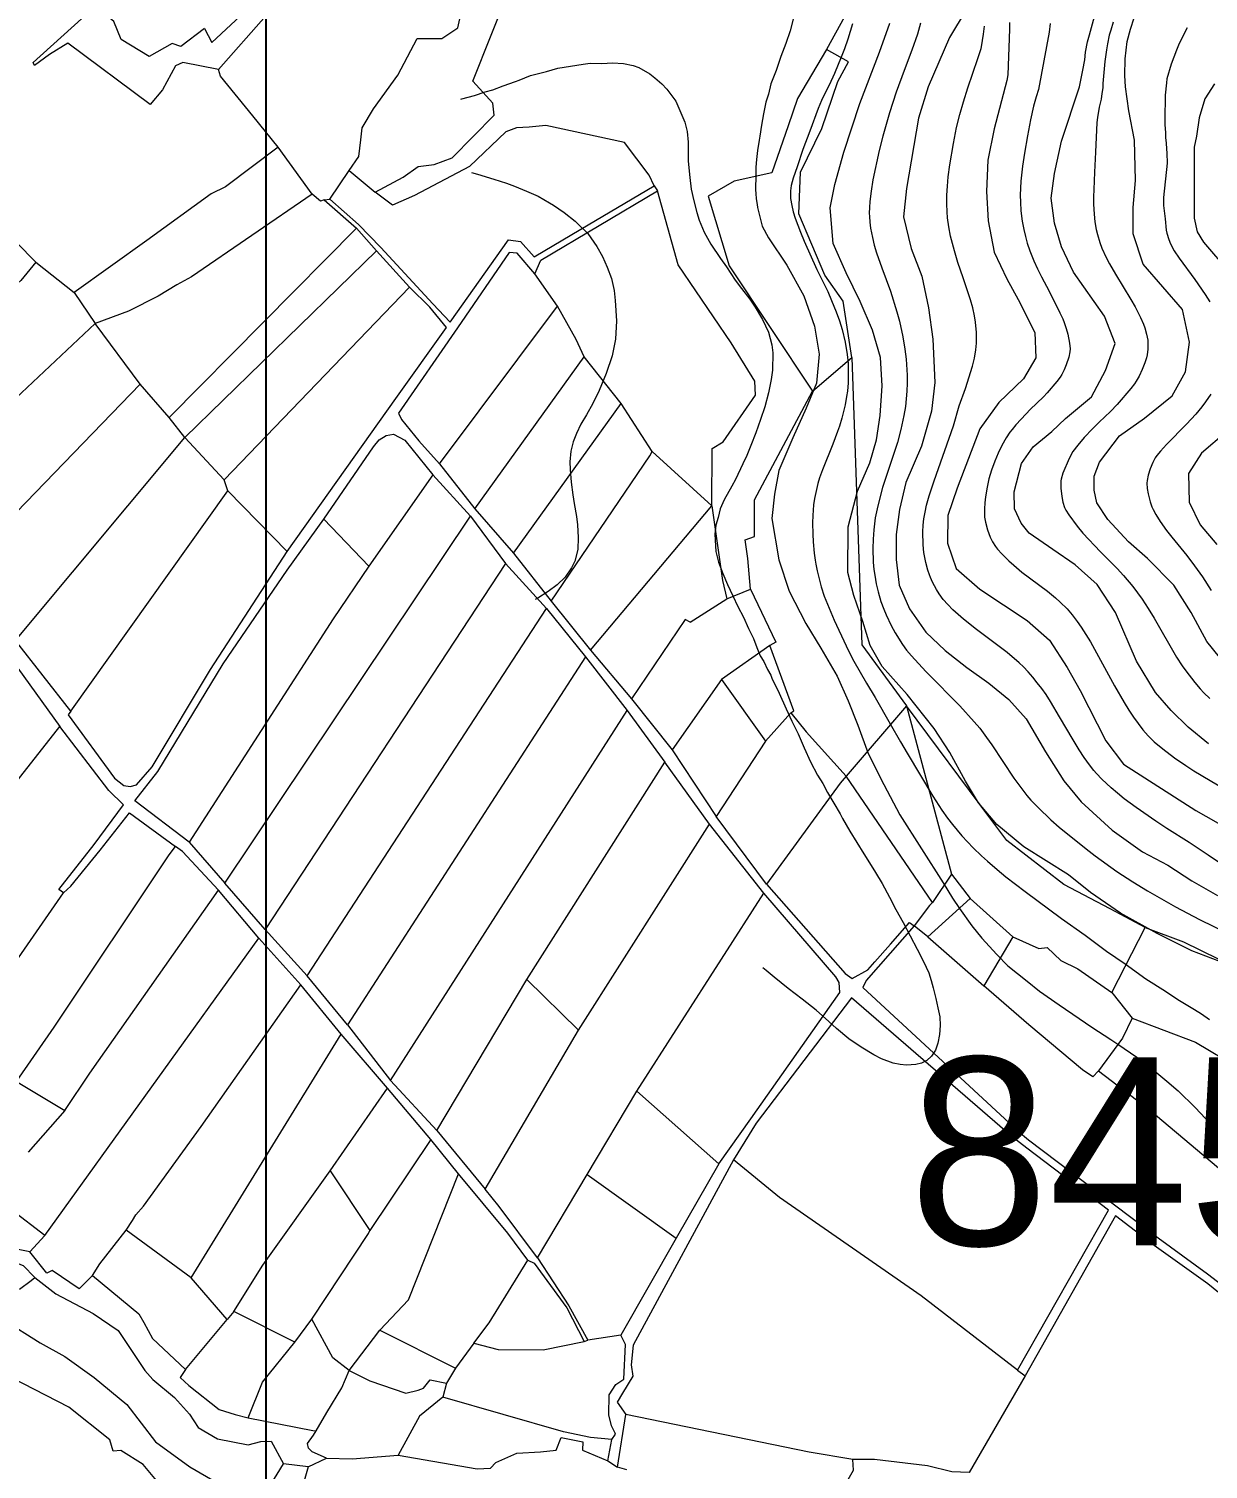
# Model space of a CAD drawing. Header units: metres. Extents: x 548946 to 557077, y 1838800 to 1845419.
# Drawn here: x 550899 to 551401, y 1842365 to 1842978 of the extents above; entities that cross this region are included whole.
import ezdxf
from ezdxf.enums import TextEntityAlignment as Align

# ---------------------------------------------------------------- set-up
doc = ezdxf.new("R2010")
doc.units = ezdxf.units.M
doc.header["$LTSCALE"] = 28
for name, color, linetype, lineweight in [('1', 7, 'Continuous', 13), ('10', 7, 'Continuous', 13), ('2', 7, 'Continuous', 13), ('55', 7, 'Continuous', 35), ('60', 7, 'Continuous', 25)]:
    doc.layers.add(name, color=color, linetype=linetype, lineweight=lineweight)

msp = doc.modelspace()

# ---------------------------------------------------------------- linework, layer by layer
at = {"layer": '1'}
for points in [[(551298.32, 1842986.31), (551291.15, 1842974.49), (551282.12, 1842953.39), (551277.95, 1842940.03), (551272.87, 1842910.09), (551271.64, 1842898.13), (551274.9, 1842884.53), (551279.35, 1842872.77), (551282.2, 1842859.25), (551284.12, 1842846), (551285, 1842827.56), (551283.54, 1842815.32), (551279.31, 1842800.4), (551272.56, 1842784.9), (551269.84, 1842773.41), (551268.45, 1842762.73), (551268.48, 1842752.1), (551269.71, 1842741.23), (551274.09, 1842731.14), (551281.04, 1842721.11), (551289.28, 1842713.32), (551298.62, 1842706.06), (551308, 1842699.45), (551316.4, 1842692.46), (551323.79, 1842684.17), (551332.02, 1842670.16), (551339.92, 1842657.79), (551347.26, 1842648.85), (551360.45, 1842636.75), (551373.39, 1842627.6), (551384.21, 1842621.95), (551394.4, 1842615.18), (551405.43, 1842608.91)], [(551224.53, 1842982.32), (551223.27, 1842977.25), (551221.41, 1842971.97), (551219.33, 1842966.41), (551217.31, 1842960.35), (551215.12, 1842954.66), (551214.02, 1842950.36), (551212.93, 1842946.94), (551211.92, 1842941.89), (551211.13, 1842937.13), (551210.33, 1842932.36), (551210.16, 1842930.7), (551209.45, 1842926.32), (551208.92, 1842922.47), (551208.68, 1842919.29), (551208.64, 1842916.63), (551208.65, 1842913.48), (551208.59, 1842911.96), (551208.51, 1842909.55), (551208.7, 1842908.06), (551208.87, 1842905.69), (551209.29, 1842903.34), (551209.44, 1842902.1), (551211.38, 1842894.09), (551214.13, 1842889.05), (551221.93, 1842877.45), (551229.13, 1842864.47), (551233.74, 1842851.43), (551235.61, 1842839.6), (551234.56, 1842827.28), (551230.18, 1842816.62), (551224.5, 1842803.98), (551218.49, 1842790.04), (551216.59, 1842779.87), (551215.44, 1842769.52), (551218.41, 1842751.99), (551222.94, 1842738.55), (551229.98, 1842724.77), (551236.35, 1842714.29), (551243.28, 1842702.44), (551247.97, 1842691.87), (551252.12, 1842681.5), (551256.6, 1842669.48), (551263.18, 1842656.29)], [(551298.04, 1842657.72), (551291.34, 1842669.85), (551284.6, 1842680.16), (551273.21, 1842694.56), (551262.5, 1842706.58), (551257.38, 1842715.41), (551254.28, 1842725.66), (551250.43, 1842736.72), (551247.91, 1842746.52), (551248.07, 1842765.99), (551252.02, 1842781.14), (551257.25, 1842793.21), (551260.05, 1842803.02), (551261.72, 1842813.48), (551262.49, 1842826.02), (551261.76, 1842838.12), (551258.36, 1842849.76), (551253.08, 1842861.94), (551247.14, 1842874.17), (551241.68, 1842886.71), (551240.31, 1842901.84), (551242.31, 1842911.82), (551246.16, 1842925.66), (551253.04, 1842946.36), (551261.32, 1842968.28), (551265.76, 1842980.5)], [(551278.79, 1842980.53), (551277.51, 1842975.83)], [(551406.62, 1842622.66), (551401.39, 1842626.21), (551393.28, 1842631.52), (551383.74, 1842637.52), (551379.03, 1842640.6), (551370.69, 1842646.39), (551365.65, 1842650.16), (551362.75, 1842652.54), (551360.05, 1842654.89), (551356.13, 1842658.54), (551353.84, 1842660.91), (551352.68, 1842662.24), (551350.78, 1842664.66), (551348.56, 1842667.82), (551346.44, 1842671.07), (551343.89, 1842675.23), (551338.1, 1842685.12), (551334.21, 1842691.58), (551332.33, 1842694.54), (551330.47, 1842697.16), (551328.61, 1842699.6), (551326.7, 1842701.99), (551324.74, 1842704.27), (551322.67, 1842706.39), (551320.93, 1842708.03), (551315.75, 1842712.5), (551312.42, 1842715.09), (551302.73, 1842722.28), (551297.18, 1842726.63), (551292.63, 1842730.66), (551290.45, 1842732.88), (551288.52, 1842735.12), (551286.83, 1842737.47), (551285.64, 1842739.37), (551283.97, 1842742.39), (551283.05, 1842744.39), (551282.62, 1842745.51), (551281.96, 1842747.56), (551281.13, 1842750.79), (551280.31, 1842755.03), (551279.99, 1842758.34), (551279.87, 1842763.87), (551279.99, 1842766.67), (551280.3, 1842769.46), (551280.79, 1842772.31), (551281.45, 1842775.28), (551282.51, 1842779.17), (551284.62, 1842785.57), (551292.89, 1842809.06), (551295.34, 1842817.6), (551298.04, 1842825.01), (551300.92, 1842834.42), (551301.84, 1842837.92), (551302.45, 1842841.44), (551302.7, 1842844.24), (551302.74, 1842845.82), (551302.65, 1842848.74), (551302.23, 1842853.2), (551301.83, 1842855.94), (551301.12, 1842859.36), (551300.11, 1842862.73), (551297.07, 1842872.07), (551294.77, 1842878.66), (551293.28, 1842883.54), (551291.68, 1842889.86), (551290.93, 1842893.74), (551290.39, 1842897.64), (551290.17, 1842900.15), (551290.04, 1842903.54), (551290.11, 1842907.26), (551290.34, 1842911.17), (551290.68, 1842915.09), (551291.31, 1842920.16), (551292.84, 1842929.25), (551294.24, 1842936.13), (551295.64, 1842941.67), (551297.13, 1842947.01), (551298.95, 1842953.08), (551303.28, 1842965.53), (551304.66, 1842969.74), (551304.85, 1842970.5), (551305.71, 1842975.82), (551306.1, 1842979.33)], [(551334.14, 1842980.47), (551333.65, 1842976.74), (551329.13, 1842952.34), (551328.09, 1842949.17), (551327, 1842945.2), (551325.7, 1842939.4), (551324.4, 1842932.59), (551323.09, 1842925.13), (551322.28, 1842919.59), (551321.65, 1842913.28), (551321.45, 1842910.26), (551321.35, 1842907.29), (551321.41, 1842904.28), (551321.64, 1842900.66), (551322.16, 1842896.19), (551322.83, 1842892.64), (551323.53, 1842889.72), (551324.33, 1842886.91), (551325.46, 1842883.56), (551327.17, 1842879.27), (551328.65, 1842875.93), (551330.34, 1842872.49), (551333.61, 1842866.4), (551338.23, 1842857.24), (551339.51, 1842854.57), (551340.1, 1842853.12), (551340.94, 1842850.56), (551341.59, 1842848.04), (551342.38, 1842844.19), (551342.58, 1842841.79), (551342.51, 1842840.51), (551342.06, 1842838.3), (551340.92, 1842835), (551340.06, 1842832.91), (551339.02, 1842830.87), (551338.33, 1842829.77), (551336.88, 1842827.86), (551332.82, 1842823.13), (551331.17, 1842821.34), (551325.59, 1842816), (551323.83, 1842814.2), (551319.5, 1842809.49), (551317.85, 1842807.5), (551316.95, 1842806.28), (551315.33, 1842803.88), (551313.44, 1842800.64), (551311.89, 1842797.39), (551310.52, 1842793.97), (551309.13, 1842790.2), (551307.95, 1842786.4), (551307.2, 1842782.91), (551306.59, 1842778.84), (551306.25, 1842776.22), (551306.05, 1842773.69), (551306.03, 1842772.37), (551306.17, 1842770.12), (551306.5, 1842767.98), (551307.33, 1842764.73), (551308.55, 1842761.56), (551309.55, 1842759.56), (551310.8, 1842757.58), (551311.64, 1842756.49), (551313.42, 1842754.52), (551316.51, 1842751.52), (551318.58, 1842749.66), (551322.07, 1842746.76), (551332.95, 1842738.54), (551336.32, 1842735.73), (551338.39, 1842733.89), (551341.29, 1842731.06), (551343.49, 1842728.58), (551345.64, 1842725.72), (551347.29, 1842723.33), (551351.27, 1842717.08), (551361.48, 1842698.3), (551365.56, 1842691.21), (551367.61, 1842687.9), (551369.6, 1842684.93), (551373.59, 1842679.5), (551375.82, 1842676.92), (551378.45, 1842674.43), (551382.01, 1842671.46)], [(551401.6, 1842673.59), (551392.81, 1842680.66), (551385.69, 1842687.81), (551378.9, 1842695.39), (551370.88, 1842708.78), (551361.92, 1842729.58), (551354.09, 1842741.44), (551344.73, 1842749.87), (551335.24, 1842756.34), (551325.11, 1842763.33), (551321.72, 1842767.53), (551318.84, 1842773.73), (551318.67, 1842780.94), (551321.93, 1842792.99), (551326.8, 1842800.08), (551334.82, 1842806.6), (551340.59, 1842812.12), (551351.75, 1842821.43), (551357.62, 1842832.54), (551361.76, 1842844.08), (551357.19, 1842855.7), (551343.95, 1842874.53), (551338.97, 1842885.32), (551335.9, 1842895.32), (551334.56, 1842906.04), (551335.99, 1842916.47), (551338.92, 1842930.32), (551346.54, 1842953.46), (551348.02, 1842960.49), (551348.79, 1842964.89), (551349.17, 1842968.24), (551349.94, 1842972.65), (551350.87, 1842975.55), (551353.02, 1842983.42)], [(551360.92, 1842980.92), (551359.88, 1842977.61), (551359.28, 1842975.43), (551358.44, 1842971.69), (551358.02, 1842969.2), (551357.41, 1842964.23), (551356.56, 1842954.93), (551356.49, 1842953.03), (551356.07, 1842950.65), (551355.77, 1842948.23), (551354.9, 1842944.76), (551354.26, 1842940.32), (551354.03, 1842938.2), (551353.46, 1842925.58), (551352.93, 1842917.08), (551352.62, 1842909.75), (551352.56, 1842906.58), (551352.6, 1842903.43), (551352.82, 1842899.24), (551353.15, 1842895.97), (551353.69, 1842892.68), (551354.18, 1842890.54), (551355.23, 1842887.07), (551356.14, 1842884.69), (551357.93, 1842880.75), (551359.35, 1842878.04), (551361.87, 1842873.63)], [(551409.15, 1842706.82), (551400.85, 1842717.2), (551394.11, 1842729.58), (551386.71, 1842741.11), (551375.55, 1842752.56), (551367.41, 1842759.58), (551358.59, 1842769.18), (551354, 1842776.27), (551352.86, 1842781.65), (551352.86, 1842787.6), (551355.15, 1842793.56), (551363.58, 1842804.75), (551374.31, 1842812.32), (551386.09, 1842821.83), (551391.69, 1842832), (551393.48, 1842844.67), (551390.45, 1842858.56), (551373.64, 1842877.86), (551369.43, 1842890.82), (551369.45, 1842902.1), (551370.43, 1842913.58), (551369.98, 1842930.73), (551367.54, 1842943.16), (551366.11, 1842953.41), (551365.82, 1842958.2), (551366.02, 1842965.34), (551366.94, 1842972.82), (551368.37, 1842978.06), (551369.86, 1842982.81)], [(551277.51, 1842975.83), (551275.14, 1842969.08), (551271.82, 1842960.42), (551268.48, 1842951.24), (551265.67, 1842942.39), (551262.76, 1842932.36), (551261.29, 1842926.28), (551258.56, 1842913.89), (551257.78, 1842909.06), (551257.29, 1842904.64), (551257.1, 1842902.09), (551257.03, 1842899.64), (551257.07, 1842898.26), (551257.25, 1842895.73), (551257.58, 1842893.18), (551258.32, 1842889.25), (551259.13, 1842886.03), (551260.12, 1842882.8), (551262.36, 1842876.39), (551266.07, 1842866.36), (551268.8, 1842857.59), (551269.87, 1842853.69), (551271.26, 1842846.93), (551272.22, 1842841.69), (551272.69, 1842837.43), (551273.1, 1842830.55), (551273.14, 1842827.22), (551272.98, 1842823.82), (551272.38, 1842817.27), (551271.79, 1842813.39), (551270.46, 1842807.51), (551269.05, 1842801.93), (551262.69, 1842782.73), (551261.06, 1842776.73), (551260.33, 1842773.65), (551259.57, 1842769.79), (551258.93, 1842764.72), (551258.64, 1842760.78), (551258.52, 1842756.8), (551258.7, 1842750.9), (551259, 1842747.78), (551259.32, 1842745.42), (551259.96, 1842741.79), (551260.75, 1842738.31), (551262, 1842734.15), (551263.18, 1842731.01), (551264.24, 1842728.47), (551266.27, 1842723.96), (551267.99, 1842720.86), (551271.17, 1842715.91), (551272.93, 1842713.5), (551274.94, 1842711.09), (551281.04, 1842704.37), (551286.33, 1842699.16), (551291.04, 1842694.24), (551295.56, 1842689.76), (551301.74, 1842682.93), (551304.09, 1842680.19), (551307.02, 1842676.31), (551309.22, 1842673.17), (551318.62, 1842658.89), (551324.19, 1842651.59), (551325.87, 1842649.57), (551328.9, 1842646.45), (551334.38, 1842641.23)], [(551082.94, 1842948.19), (551083.45, 1842948.31), (551088.82, 1842949.74), (551093.42, 1842951.32), (551096.59, 1842952.22), (551101.04, 1842953.91), (551106.25, 1842955.7), (551107.81, 1842956.27), (551112.74, 1842958.27), (551119.46, 1842960), (551124.34, 1842961.36), (551129.77, 1842962.29), (551135.1, 1842963.08), (551138.08, 1842963.46), (551143, 1842963.44), (551147.64, 1842963.64), (551152.35, 1842963.35), (551156.48, 1842962.6), (551158.87, 1842961.64), (551163.49, 1842958.93), (551165.59, 1842957.3), (551168.69, 1842954.66), (551170.74, 1842952.4), (551172.4, 1842950.21), (551174.65, 1842947.33), (551178.43, 1842938.34), (551179.42, 1842934.43), (551179.87, 1842929.82), (551179.82, 1842925.15), (551179.87, 1842921.75), (551180.49, 1842914.76), (551181.11, 1842909.79), (551182.23, 1842904.88), (551183.48, 1842899.87), (551184.52, 1842896.59), (551186.66, 1842891.56), (551189.44, 1842886.48), (551193.62, 1842880.32), (551196.21, 1842876.73), (551199.94, 1842871.14), (551202.53, 1842867.55), (551206.13, 1842862.96), (551208.44, 1842859.59), (551211.5, 1842854.29), (551214.06, 1842848.94), (551215.49, 1842843.56), (551215.92, 1842840.08), (551215.83, 1842832.76), (551215.19, 1842828.77), (551214.13, 1842823.08), (551212.47, 1842817.2), (551210.64, 1842811.67), (551208.7, 1842806.01), (551206.59, 1842800.7), (551204.85, 1842796.44), (551203.15, 1842792.82), (551199.95, 1842786.12), (551198.42, 1842783.28), (551195.23, 1842777.45)], [(551404.08, 1842954.71), (551399.97, 1842948.39), (551397.6, 1842940.24), (551396.46, 1842932.49), (551395.47, 1842927.8), (551395.4, 1842911.51), (551395.4, 1842897.48), (551396.66, 1842891.72), (551399.45, 1842887.22), (551410.68, 1842874.18)], [(551087.6, 1842916.97), (551090.11, 1842916.22), (551097.05, 1842914.18), (551102.44, 1842912.46), (551105.88, 1842911.12), (551110.94, 1842908.98), (551116, 1842906.83), (551120.77, 1842904.02), (551122.42, 1842902.97), (551126.97, 1842899.88), (551131.72, 1842896.18), (551133.14, 1842894.84), (551137.04, 1842890.92), (551140.87, 1842885.47), (551143.42, 1842881.24), (551145.39, 1842876.57), (551147.25, 1842871.75), (551148.26, 1842866.71), (551148.79, 1842862.48), (551149.38, 1842853.73), (551148.96, 1842845.98), (551147.45, 1842838.85), (551144.98, 1842831.35), (551141.98, 1842824.04), (551139.26, 1842818.53), (551136.59, 1842813.66), (551134.19, 1842809.7), (551132.28, 1842805.8), (551130.83, 1842802.21), (551129.81, 1842798.3), (551129.37, 1842793.71), (551129.53, 1842790.44), (551130.07, 1842785.09), (551130.75, 1842779.62), (551131.22, 1842775.9), (551132.29, 1842770.35), (551132.72, 1842766.87)], [(551361.87, 1842873.63), (551368.48, 1842862.82), (551370.28, 1842859.74), (551372.61, 1842855.16), (551373.8, 1842852.33), (551374.35, 1842850.8), (551375.13, 1842848.1), (551375.62, 1842845.49), (551375.75, 1842844.1), (551375.73, 1842841.68), (551375.42, 1842839.34), (551375.13, 1842838.07), (551374.41, 1842835.82), (551373.26, 1842833), (551371.95, 1842830.22), (551370.75, 1842828.09), (551370, 1842826.95), (551368.48, 1842824.97), (551362.66, 1842818.06), (551359.81, 1842815.19), (551354.92, 1842810.61), (551352.07, 1842807.8), (551348.63, 1842804.05), (551345.86, 1842800.86), (551343.77, 1842798.06), (551342.17, 1842795.11), (551339.54, 1842788.81), (551338.79, 1842786.29), (551338.67, 1842785.6), (551338.58, 1842784.92), (551338.57, 1842782.52), (551339.05, 1842778.87), (551339.51, 1842776.54), (551340.19, 1842774.31), (551340.44, 1842773.72), (551340.72, 1842773.15), (551341.96, 1842771.19), (551345.6, 1842766.29), (551347.96, 1842763.37), (551355.56, 1842755.42), (551362.68, 1842748.26), (551365.37, 1842745.34), (551369.26, 1842740.64), (551373.26, 1842735.22), (551375.84, 1842731.27), (551378.38, 1842727.07), (551387.97, 1842710.44), (551390.32, 1842706.75), (551391.81, 1842704.64), (551395.65, 1842699.75), (551398.04, 1842697), (551399.6, 1842695.34), (551402.13, 1842692.84)], [(551409.15, 1842806.42), (551398.62, 1842797.33), (551393.08, 1842788.72), (551393.3, 1842776.56), (551398.01, 1842766.9), (551405.03, 1842758.44)], [(551195.23, 1842777.45), (551194.02, 1842775.03), (551193.43, 1842773.7), (551192.62, 1842770.06), (551191.64, 1842766.79), (551191.25, 1842762.83), (551191.32, 1842760.31), (551191.66, 1842755.56), (551192.74, 1842750.9), (551194.61, 1842746.09), (551196.58, 1842741.42), (551198.94, 1842736.66), (551201.02, 1842732.13), (551203.48, 1842727.52), (551205.59, 1842722.74), (551207.64, 1842718.45), (551209.13, 1842714.6), (551210.59, 1842711), (551212.14, 1842708.67), (551213.71, 1842705.21), (551215.02, 1842702.85), (551215.56, 1842701.53), (551218.63, 1842695.1), (551221.6, 1842688.53), (551224.02, 1842683.28), (551226.72, 1842677.81), (551229.23, 1842671.82), (551232, 1842665.86), (551234.98, 1842660.18), (551237.18, 1842656.67), (551239.17, 1842652.88), (551244.6, 1842643.72), (551245.59, 1842641.82), (551248.79, 1842636.42), (551251.68, 1842631.48), (551254.67, 1842626.68), (551255.75, 1842625.17), (551259.7, 1842618.73), (551262.56, 1842614.04), (551265.68, 1842608.25), (551268.35, 1842603.03), (551271.44, 1842597.49), (551274.42, 1842591.81), (551277.4, 1842586.12), (551280.07, 1842580.9), (551282.32, 1842576.01), (551283.36, 1842572.74), (551284.26, 1842569.57), (551285.31, 1842565.16), (551286.2, 1842561.11), (551287.05, 1842557.3), (551287.27, 1842553.55), (551286.99, 1842549.73), (551286.18, 1842546.09), (551285.17, 1842543.07), (551283.46, 1842540.58), (551281.55, 1842538.7), (551279.3, 1842537.54), (551276.85, 1842536.98), (551272.84, 1842536.73), (551270.16, 1842537.03), (551267.19, 1842537.54), (551262.16, 1842539.44), (551258.93, 1842541.05), (551253.61, 1842544.3)], [(551132.72, 1842766.87), (551133.01, 1842761.49), (551132.78, 1842756.29), (551131.63, 1842751.35), (551130.09, 1842748.51), (551127.44, 1842744.52), (551124.05, 1842741.32), (551120.25, 1842738.45), (551115.81, 1842735.62), (551114.73, 1842735.06)], [(551382.01, 1842671.46), (551387.05, 1842667.62), (551391.86, 1842664.32), (551395.23, 1842662.14), (551412.27, 1842651.93)], [(551263.18, 1842656.29), (551269.98, 1842643.4), (551288.46, 1842614.41), (551292.51, 1842607.88), (551295.45, 1842603.4), (551300.74, 1842596.07), (551304.92, 1842590.79), (551311.31, 1842583.78), (551316.08, 1842579.05), (551324.22, 1842572.55), (551329.51, 1842568.27), (551337.95, 1842562.38), (551346.47, 1842556.59), (551351.88, 1842552.89), (551359.96, 1842547.62), (551362.86, 1842545.7), (551371.07, 1842540.16), (551376.13, 1842536.23), (551383.76, 1842529.95), (551388.57, 1842525.7), (551395.82, 1842518.71), (551400.22, 1842513.93), (551405.67, 1842506.81)], [(551409.34, 1842579.67), (551394.48, 1842585.47), (551379.68, 1842592.83), (551364.07, 1842601.51), (551351.3, 1842610.29), (551341.93, 1842617.81), (551322.81, 1842629.69), (551311.37, 1842639.28), (551303.48, 1842648.41), (551298.04, 1842657.72)], [(551334.38, 1842641.23), (551337.95, 1842638.02), (551349.37, 1842628.86), (551353.24, 1842625.9), (551362.46, 1842619.2), (551369.28, 1842614.74), (551375.49, 1842610.97), (551387.52, 1842604.1), (551397.76, 1842598.76), (551409.91, 1842592.74)], [(551253.61, 1842544.3), (551248.36, 1842547.93), (551243.02, 1842552.31), (551239.74, 1842555.31), (551234.34, 1842560.18), (551228.47, 1842564.75), (551222.46, 1842569.42), (551216.56, 1842574.24), (551213.07, 1842576.96), (551211.65, 1842578.13)]]:
    msp.add_lwpolyline(points, dxfattribs=at)
at = {"layer": '10'}
for p, q in [((550901.31, 1842962.48), (550900.78, 1842963.84)), ((551019.72, 1842907.74), (551005.15, 1842927.73)), ((551035.47, 1842917.77), (551046.5, 1842908.62)), ((551165.41, 1842911.33), (551166.85, 1842909.16)), ((551024.8, 1842905.25), (551038.48, 1842893.22)), ((550880.33, 1842900.68), (550901.98, 1842878.81)), ((551038.48, 1842893.22), (550958.69, 1842812.56)), ((551038.48, 1842893.22), (551047.13, 1842883.52)), ((551124.13, 1842859.99), (551114.57, 1842873.73)), ((551073.9, 1842792.79), (551124.13, 1842859.99)), ((551089.03, 1842773.68), (551135.5, 1842838.49)), ((551232.81, 1842823.82), (551249.64, 1842838.17)), ((550946.33, 1842826.72), (550867.57, 1842745.32)), ((551105.46, 1842754.83), (551151.37, 1842818.54)), ((551189.97, 1842774.98), (551164.46, 1842798.11)), ((550916.89, 1842687.55), (550983.79, 1842781.39)), ((551024.62, 1842769.33), (551043.75, 1842749.24)), ((551138.2, 1842713.45), (551189.97, 1842774.98)), ((551196.36, 1842735.41), (551206.45, 1842739.42)), ((551180.74, 1842725.39), (551196.36, 1842735.41)), ((551214.66, 1842715.47), (551194.11, 1842700.99)), ((550889.11, 1842712.84), (550912.15, 1842680.99)), ((551136.11, 1842710.58), (551153.84, 1842687.74)), ((551138.2, 1842713.45), (551155.67, 1842692.72)), ((551194.11, 1842700.99), (551173, 1842671.05)), ((551155.67, 1842692.72), (551173, 1842671.05)), ((551272.91, 1842689.7), (551247.2, 1842659.76)), ((551272.91, 1842689.7), (551292.06, 1842618.09)), ((551153.84, 1842687.74), (551169.9, 1842665.8)), ((551173, 1842671.05), (551191.75, 1842642.64)), ((551212.79, 1842674.7), (551191.75, 1842642.64)), ((551111.12, 1842573.18), (551169.9, 1842665.8)), ((551283.89, 1842605.96), (551247.2, 1842659.76)), ((551213.22, 1842613.75), (551191.75, 1842642.64)), ((551292.06, 1842618.09), (551283.89, 1842605.96)), ((551292.06, 1842618.09), (551299.96, 1842607.66)), ((551299.96, 1842607.66), (551282.01, 1842591.35)), ((551299.96, 1842607.66), (551318.19, 1842591.35)), ((551282.01, 1842591.35), (551276.1, 1842596.1)), ((551282.01, 1842591.35), (551305.79, 1842570.52)), ((551318.19, 1842591.35), (551305.79, 1842570.52)), ((551360.38, 1842567.61), (551374.52, 1842595.4)), ((551259.38, 1842580.69), (551266, 1842588.22)), ((551072.84, 1842508.88), (551111.12, 1842573.18)), ((551133.13, 1842551.6), (551111.12, 1842573.18)), ((551360.38, 1842567.61), (551369.06, 1842556.7)), ((550968.06, 1842446.05), (551031.97, 1842549.85)), ((551052.98, 1842530.23), (551072.84, 1842508.88)), ((551027.35, 1842491.65), (551051.79, 1842526.91)), ((551192.97, 1842494.7), (551157.93, 1842525.66)), ((551027.35, 1842491.65), (551044.22, 1842466.3)), ((551136.83, 1842490.14), (551174.78, 1842462.97)), ((550986.35, 1842431.8), (550983.46, 1842428.29)), ((551012.23, 1842418.74), (550986.35, 1842431.8)), ((550965.71, 1842407.06), (550983.46, 1842428.29)), ((551012.23, 1842418.74), (551019.48, 1842428.54)), ((551035.36, 1842406.66), (551048.47, 1842423.84)), ((551048.47, 1842423.84), (551080.69, 1842407.63)), ((551135.55, 1842419.03), (551137.06, 1842419.54)), ((551151.13, 1842421.7), (551137.06, 1842419.54)), ((551088.51, 1842418.22), (551080.69, 1842407.63)), ((551080.69, 1842407.63), (551076.84, 1842401.31)), ((551076.84, 1842401.31), (551075.33, 1842395.29)), ((551323.46, 1842404.3), (551299.53, 1842363.2)), ((551320.21, 1842406.82), (551323.46, 1842404.3)), ((551145.62, 1842368.18), (551147.32, 1842377.22)), ((550992.64, 1842342.95), (551007.4, 1842366.89)), ((551018.02, 1842365.58), (551007.4, 1842366.89)), ((551018.02, 1842365.58), (551025.72, 1842369.28)), ((551145.62, 1842368.18), (551149.77, 1842365.44))]:
    msp.add_line(p, q, dxfattribs=at)
for points in [[(550979.77, 1842960.84), (551000.08, 1842983.86), (551002.64, 1842982.63), (551035.39, 1843010.12), (551051.1, 1843026.01), (551061.52, 1843027.23), (551075.53, 1843017.38)], [(550973.72, 1842978.26), (550976.87, 1842972.31), (550993.16, 1842987.39), (551037.34, 1843024.7)], [(550973.72, 1842978.26), (550963.74, 1842970.6), (550960.04, 1842971.85), (550950.26, 1842966.39), (550938.28, 1842973.61), (550935.22, 1842981.25), (550924.32, 1842990.19), (550919.54, 1842994.99), (550913.8, 1843000.33), (550910.98, 1842999), (550921.32, 1842982.41), (550900.78, 1842963.84)], [(551035.47, 1842917.77), (551039.56, 1842923.79), (551040.45, 1842930.86), (551041.03, 1842935.92), (551045.73, 1842944.02), (551056.19, 1842958.35), (551064.44, 1842974.05), (551074.84, 1842973.97), (551081.72, 1842978.6), (551085.33, 1842994.75)], [(551046.5, 1842908.62), (551058.38, 1842915.02), (551064.83, 1842919.55), (551071.63, 1842920.3), (551079.37, 1842923.25), (551097.19, 1842941.33), (551096.64, 1842946.53), (551088.04, 1842955.84), (551103.69, 1842995.16)], [(551249.49, 1842992.39), (551246.41, 1842983.29), (551238.8, 1842969.37)], [(550979.77, 1842960.84), (550964.49, 1842963.81), (550961.41, 1842962.44), (550955.86, 1842952.18), (550950.66, 1842945.85), (550915.61, 1842972.02), (550907.8, 1842967.17), (550901.31, 1842962.48)], [(551238.8, 1842969.37), (551226.46, 1842948.52), (551222.47, 1842936.77), (551215.51, 1842916.83), (551199.4, 1842913.2), (551188.36, 1842906.88), (551197.27, 1842877.26), (551232.81, 1842823.82)], [(551249.64, 1842838.17), (551245.95, 1842862.08), (551238.11, 1842873.19), (551226.98, 1842899.35), (551227.69, 1842917.13), (551236.84, 1842935.72), (551243.67, 1842955.74), (551248.11, 1842964.07), (551238.8, 1842969.37)], [(551005.15, 1842927.73), (550994.36, 1842941.15), (550980.61, 1842958), (550979.77, 1842960.84)], [(551165.41, 1842911.33), (551163.21, 1842915.88), (551152.69, 1842929.73), (551119.28, 1842936.95), (551112.05, 1842936.24), (551106.78, 1842935.93), (551102.18, 1842934.28), (551086.76, 1842919.53), (551063.3, 1842907.13), (551053.9, 1842903.03), (551046.5, 1842908.62)], [(551005.15, 1842927.73), (550982.74, 1842910.85), (550976.6, 1842907.89), (550949.18, 1842887.95), (550918.22, 1842865.79)], [(551024.8, 1842905.25), (551027.18, 1842905.55), (551035.47, 1842917.77)], [(551078.49, 1842853.18), (551103.28, 1842888.29), (551108.36, 1842887.52), (551114.25, 1842881.02), (551134.19, 1842892.83), (551165.41, 1842911.33)], [(551019.72, 1842907.74), (550968.24, 1842872.53), (550961.95, 1842869.05), (550954.1, 1842864.34), (550941.47, 1842857.91), (550927.23, 1842852.66)], [(551024.8, 1842905.25), (551023.22, 1842904.69), (551019.72, 1842907.74)], [(551027.18, 1842905.55), (551039.46, 1842894.82), (551048.92, 1842885.01), (551071.09, 1842860.94), (551078.49, 1842853.18)], [(551114.57, 1842873.73), (551117.07, 1842879.62), (551166.85, 1842909.16)], [(551189.97, 1842774.98), (551190.1, 1842799.42), (551194.83, 1842802.18), (551208.57, 1842822.04), (551208.24, 1842828.05), (551198.18, 1842844.41), (551175.63, 1842877.65), (551166.85, 1842909.16)], [(551061.12, 1842868.14), (551047.13, 1842883.52), (550965.35, 1842804), (550982.1, 1842785.98)], [(551114.57, 1842873.73), (551107.06, 1842882.59), (551103.53, 1842882.82), (551081.52, 1842850.85)], [(550901.98, 1842878.81), (550895.6, 1842871.01), (550806.23, 1842792.19)], [(550901.98, 1842878.81), (550918.22, 1842865.79), (550927.23, 1842852.66)], [(551008.96, 1842755.56), (551055.37, 1842820.65), (551076.85, 1842850.9), (551069.76, 1842859.53), (551061.12, 1842868.14), (550982.1, 1842785.98)], [(551135.5, 1842838.49), (551132.07, 1842845.88), (551124.13, 1842859.99)], [(550946.33, 1842826.72), (550927.23, 1842852.66), (550840.18, 1842770.89)], [(551081.52, 1842850.85), (551056.46, 1842814.44), (551057.7, 1842811.78), (551065.11, 1842802.69), (551073.9, 1842792.79)], [(551164.46, 1842798.11), (551151.37, 1842818.54), (551135.5, 1842838.49)], [(551249.64, 1842838.17), (551253.86, 1842715.71), (551272.91, 1842689.7)], [(550965.35, 1842804), (550958.69, 1842812.56), (550946.33, 1842826.72)], [(551206.45, 1842739.42), (551205.22, 1842752.5), (551204.18, 1842760.52), (551208.12, 1842761.96), (551208.1, 1842777.52), (551232.81, 1842823.82)], [(550916.89, 1842687.55), (550893.28, 1842717.53), (550965.35, 1842804)], [(551024.62, 1842769.33), (551045.79, 1842800.15), (551048.26, 1842803.09), (551051.24, 1842804.93), (551054.34, 1842805.51), (551059.18, 1842802.99), (551071.05, 1842788.21)], [(551121.54, 1842734.28), (551163.49, 1842796.3), (551164.46, 1842798.11)], [(550967.24, 1842631.63), (550982.45, 1842614.28), (551087.15, 1842770.57), (551071.05, 1842788.21), (551043.75, 1842749.24)], [(551073.9, 1842792.79), (551089.03, 1842773.68), (551105.46, 1842754.83), (551121.54, 1842734.28), (551138.2, 1842713.45)], [(551008.96, 1842755.56), (550983.79, 1842781.39), (550982.1, 1842785.98)], [(550967.24, 1842631.63), (550944.05, 1842649.24), (550953.85, 1842661.81), (550981.75, 1842707.68), (551009.04, 1842747.57), (551024.62, 1842769.33)], [(551087.15, 1842770.57), (551102.07, 1842750.37), (550999.63, 1842594.43), (550982.45, 1842614.28)], [(551189.97, 1842774.98), (551194.53, 1842743.14), (551196.36, 1842735.41)], [(550916.89, 1842687.55), (550915.67, 1842685.91), (550935.42, 1842658.94), (550939.37, 1842655.8), (550942.13, 1842655.41), (550944.8, 1842656.13), (550951.55, 1842663.74), (550976.4, 1842705.2), (551008.96, 1842755.56)], [(551043.75, 1842749.24), (551028.57, 1842726.79), (550967.24, 1842631.63)], [(550999.63, 1842594.43), (551017.56, 1842574.75), (551119.53, 1842731.24), (551102.07, 1842750.37)], [(551206.45, 1842739.42), (551217.13, 1842716.92), (551214.66, 1842715.47)], [(551119.53, 1842731.24), (551136.11, 1842710.58), (551034.66, 1842553.92), (551017.56, 1842574.75)], [(551180.74, 1842725.39), (551178.53, 1842726.55), (551155.67, 1842692.72)], [(551223.65, 1842686.72), (551224.92, 1842687.61), (551214.66, 1842715.47)], [(551194.11, 1842700.99), (551212.79, 1842674.7), (551223.65, 1842686.72)], [(551374.52, 1842595.4), (551359.61, 1842603.34), (551339.96, 1842613.64), (551315.62, 1842632.37), (551308.83, 1842641.49), (551272.91, 1842689.7)], [(551034.66, 1842553.92), (551052.98, 1842530.23), (551153.84, 1842687.74)], [(551223.65, 1842686.72), (551230.06, 1842678.7), (551247.2, 1842659.76)], [(550824.43, 1842568.09), (550825.74, 1842571.22), (550912.15, 1842680.99)], [(550913.66, 1842610.07), (550911.75, 1842611.55), (550926.83, 1842630.64), (550939.24, 1842647.6), (550933.04, 1842653.73), (550912.15, 1842680.99)], [(551133.13, 1842551.6), (551188.95, 1842639.42), (551169.9, 1842665.8)], [(551247.2, 1842659.76), (551244.65, 1842656.79), (551213.22, 1842613.75)], [(550913.66, 1842610.07), (550916.86, 1842612.96), (550929.31, 1842628.33), (550941.77, 1842644.22), (550961.46, 1842629.91)], [(551157.93, 1842525.66), (551212.12, 1842610.03), (551188.95, 1842639.42)], [(550893.63, 1842529.8), (550909.81, 1842552.92), (550958.67, 1842626.23), (550961.46, 1842629.91)], [(550979.77, 1842611.18), (550964.45, 1842627.74), (550961.46, 1842629.91)], [(550866.68, 1842538.19), (550873.02, 1842547.36), (550879.02, 1842557.05), (550881.66, 1842564.02), (550913.66, 1842610.07)], [(550914.29, 1842517.45), (550924.87, 1842533.35), (550979.77, 1842611.18)], [(551070.16, 1842505.1), (551051.79, 1842526.91), (551031.97, 1842549.85), (551014.89, 1842570.88), (550996.93, 1842590.75), (550979.77, 1842611.18)], [(551192.97, 1842494.7), (551206.61, 1842513.8), (551244.49, 1842567.66), (551244.25, 1842571.86), (551242.75, 1842574.39), (551212.12, 1842610.03)], [(551213.22, 1842613.75), (551246.68, 1842575.78), (551249.79, 1842573.64)], [(551283.89, 1842605.96), (551282.64, 1842604.76), (551276.1, 1842596.1)], [(551266, 1842588.22), (551274.13, 1842597.46), (551276.1, 1842596.1)], [(551276.1, 1842596.1), (551255.71, 1842572.83), (551254.2, 1842569.75)], [(551318.19, 1842591.35), (551329.25, 1842586.43), (551332.78, 1842586.76), (551338.62, 1842581.28), (551345.84, 1842577.75), (551360.38, 1842567.61)], [(551374.52, 1842595.4), (551390.92, 1842589.19), (551405.72, 1842581.99), (551431.33, 1842566.87)], [(550899.35, 1842457.22), (550905.82, 1842464.16), (550996.93, 1842590.75)], [(551249.79, 1842573.64), (551256.41, 1842577.31), (551259.38, 1842580.69)], [(550940.37, 1842466.4), (550943.13, 1842470.56), (550944.58, 1842472.96), (550947.76, 1842476.58), (550972.38, 1842510.53), (551014.89, 1842570.88)], [(551254.2, 1842569.75), (551320.48, 1842508.57), (551324.89, 1842504.91), (551380.1, 1842463.09), (551401.09, 1842447.87), (551420.62, 1842432.9), (551441.43, 1842456.46)], [(551354.73, 1842534.34), (551352.25, 1842531.77), (551347.84, 1842534.77), (551324.98, 1842553.93), (551305.79, 1842570.52)], [(551320.21, 1842406.82), (551358.87, 1842475), (551324.07, 1842501.32), (551317.82, 1842506.22), (551249.46, 1842565.38), (551208.85, 1842512.04), (551199.19, 1842496.33)], [(551369.06, 1842556.7), (551364.83, 1842548.25), (551354.73, 1842534.34)], [(551369.06, 1842556.7), (551396.05, 1842546.47), (551414.55, 1842535.44)], [(551072.84, 1842508.88), (551093.35, 1842483.89), (551133.13, 1842551.6)], [(550882.75, 1842516.36), (550893.63, 1842529.8), (550914.29, 1842517.45), (550898.62, 1842499.6)], [(551354.73, 1842534.34), (551376.27, 1842517.76), (551422.9, 1842478.6)], [(551115.73, 1842454.63), (551136.83, 1842490.14), (551157.93, 1842525.66)], [(551111.59, 1842453.57), (551103.06, 1842465.09), (551081.94, 1842490.43), (551070.16, 1842505.1), (551044.22, 1842466.3)], [(551199.19, 1842496.33), (551156.4, 1842417.38), (551155.58, 1842409.02), (551156.28, 1842404.25), (551151.83, 1842396.96), (551149.67, 1842393.17), (551153.33, 1842387.9)], [(551192.97, 1842494.7), (551174.78, 1842462.97), (551151.13, 1842421.7)], [(551320.21, 1842406.82), (551279.05, 1842438.39), (551218.77, 1842480.37), (551199.19, 1842496.33)], [(550986.35, 1842431.8), (550998.59, 1842451.44), (551027.35, 1842491.65)], [(551048.47, 1842423.84), (551060.72, 1842436.68), (551081.94, 1842490.43)], [(551115.73, 1842454.63), (551099.38, 1842476.56), (551093.35, 1842483.89)], [(550905.82, 1842464.16), (550891.69, 1842474.97), (550887.71, 1842479.57)], [(550899.35, 1842457.22), (550893.71, 1842458.25), (550892.6, 1842459.97), (550889.61, 1842461.98), (550882.1, 1842467.58), (550880.34, 1842472.12)], [(551478.79, 1842382.18), (551420.9, 1842427.6), (551401.26, 1842443.6), (551378.41, 1842459.93), (551361.9, 1842472.45), (551323.46, 1842404.3)], [(550926.09, 1842447.15), (550929.23, 1842452.1), (550940.37, 1842466.4)], [(550983.46, 1842428.29), (550968.06, 1842446.05), (550940.37, 1842466.4)], [(551019.48, 1842428.54), (551043.64, 1842465.05), (551044.22, 1842466.3)], [(550926.09, 1842447.15), (550920.44, 1842441.37), (550908.83, 1842449.3), (550906.64, 1842448.04), (550899.35, 1842457.22)], [(550892.1, 1842453.08), (550896.52, 1842451.37), (550901.56, 1842446.19)], [(551088.51, 1842418.22), (551095.08, 1842426.98), (551111.59, 1842453.57)], [(551111.59, 1842453.57), (551114.24, 1842452.38), (551128.1, 1842433.33), (551135.55, 1842419.03)], [(551115.73, 1842454.63), (551129.08, 1842434.16), (551137.06, 1842419.54)], [(550895, 1842441.25), (550899.95, 1842445), (550901.56, 1842446.19)], [(550901.56, 1842446.19), (550910.5, 1842439.3), (550926.34, 1842430.87), (550936.98, 1842423.63), (550948.38, 1842406.66), (550951.83, 1842402.81), (550961.06, 1842395.16), (550967.34, 1842388.03), (550971.14, 1842382.36), (550979.35, 1842377.48), (550992.33, 1842374.92), (550997.86, 1842376.4), (551002.24, 1842376.47), (551007.4, 1842366.89)], [(550926.09, 1842447.15), (550945.84, 1842430.82), (550947.88, 1842427.14)], [(550887.98, 1842428.33), (550903.71, 1842418.43), (550914.31, 1842412.57), (550926.78, 1842403.59), (550940.77, 1842392.22), (550952.97, 1842376.22), (550967.47, 1842365.67), (550979.01, 1842358.91), (550982.92, 1842351.3)], [(550947.88, 1842427.14), (550951.7, 1842420.24), (550965.71, 1842407.06)], [(551035.36, 1842406.66), (551028.51, 1842412.01), (551019.48, 1842428.54)], [(551147.32, 1842377.22), (551148.85, 1842379.45), (551148.69, 1842380.01), (551147.13, 1842383.11), (551146.05, 1842387.82), (551146.13, 1842396.28), (551149.1, 1842400.69), (551152.45, 1842403.01), (551153.1, 1842417.74), (551151.13, 1842421.7)], [(550992.4, 1842386.45), (550998.43, 1842401.64), (551012.23, 1842418.74)], [(551088.51, 1842418.22), (551098.93, 1842415.55), (551118.1, 1842415.5), (551135.55, 1842419.03)], [(550965.71, 1842407.06), (550963.41, 1842403.72), (550967.12, 1842400.19), (550979.99, 1842390.01), (550986.87, 1842387.85), (550992.4, 1842386.45)], [(550959.07, 1842353), (550947.72, 1842366.63), (550938.18, 1842372.57), (550934.94, 1842372.21), (550933.48, 1842377.04), (550915.99, 1842391.08), (550886.7, 1842406.11), (550875.83, 1842398.68), (550869.33, 1842392.68)], [(551021.31, 1842381), (551025.89, 1842388.75), (551032.32, 1842399.27), (551035.36, 1842406.66)], [(551035.36, 1842406.66), (551044.24, 1842402.25), (551059.55, 1842396.92), (551064.77, 1842398.25), (551067.07, 1842399.09), (551069.88, 1842402.59), (551076.84, 1842401.31)], [(551075.33, 1842395.29), (551065.37, 1842387.12), (551056.28, 1842370.5)], [(551147.32, 1842377.22), (551138.22, 1842378.11), (551126.69, 1842380.48), (551075.33, 1842395.29)], [(550992.4, 1842386.45), (551019.88, 1842381.02), (551021.31, 1842381)], [(551153.7, 1842364.39), (551149.77, 1842365.44), (551153.33, 1842387.9)], [(551250.04, 1842368.73), (551231.38, 1842371.8), (551153.33, 1842387.9)], [(551025.72, 1842369.28), (551019.62, 1842372.02), (551018.07, 1842373.6), (551017.67, 1842375.58), (551020.16, 1842379.15), (551021.31, 1842381)], [(551056.28, 1842370.5), (551090, 1842364.8), (551095.7, 1842365.1), (551097.96, 1842367.39), (551106.87, 1842371.47), (551116.92, 1842372.01), (551123.56, 1842372.72), (551125.8, 1842378.12), (551134.98, 1842376.29), (551134.8, 1842372.72), (551145.62, 1842368.18)], [(551025.72, 1842369.28), (551036.7, 1842369.01), (551056.28, 1842370.5)], [(551018.02, 1842365.58), (551015.47, 1842356.71), (551011.23, 1842350.23), (551007.52, 1842342.3)], [(551246.88, 1842353.4), (551246.92, 1842358.2), (551250.25, 1842364.21), (551250.04, 1842368.73)], [(551299.53, 1842363.2), (551292.18, 1842363.5), (551281.77, 1842366.09), (551259.29, 1842368.79), (551250.04, 1842368.73)]]:
    msp.add_lwpolyline(points, dxfattribs=at)
at = {"layer": '2'}
for points in [[(551249.88, 1842980.25), (551247.89, 1842973.71), (551246.41, 1842969.56), (551245.06, 1842966.09), (551242.18, 1842959.15), (551239.87, 1842954.17), (551237.93, 1842950.36), (551236.69, 1842947.56), (551235.29, 1842944.16), (551231.63, 1842934.53), (551228.75, 1842926.78), (551226.28, 1842919.38), (551224.57, 1842914.57), (551223.71, 1842911.46), (551223.41, 1842909.18)], [(551316.73, 1842980.79), (551316.8, 1842978), (551316.11, 1842958.59), (551315.6, 1842956.07), (551310.26, 1842935.56), (551307.51, 1842922.25), (551306.98, 1842908.82), (551307.64, 1842896.33), (551310.2, 1842883.03), (551315.65, 1842871.65), (551320.51, 1842862.79), (551327.58, 1842848.76), (551328.01, 1842838.05), (551322.65, 1842829.08), (551312.24, 1842818.96), (551304.18, 1842807.71), (551294.49, 1842782.5), (551290.5, 1842770.85), (551290.29, 1842759.02), (551294.1, 1842748.22), (551304.14, 1842739.48), (551324.22, 1842726.17), (551333.83, 1842717.77), (551341.38, 1842706.14), (551346.88, 1842696.32), (551357.86, 1842674.87), (551365.33, 1842664.91), (551396.08, 1842645.14), (551409.88, 1842637.4)], [(551392.51, 1842978.59), (551390.31, 1842974.39), (551388.82, 1842971.24), (551387.89, 1842969.07), (551385.63, 1842963.15), (551383.83, 1842956.89), (551383.59, 1842955.16), (551383.11, 1842949.88), (551383.11, 1842946.68), (551382.93, 1842942.62), (551382.97, 1842939.45), (551382.91, 1842937.25), (551383.19, 1842934.02)], [(551383.19, 1842934.02), (551383.28, 1842931.91), (551383.55, 1842929.49), (551383.64, 1842926.99), (551383.83, 1842925.19), (551383.97, 1842920.86), (551382.3, 1842906.28), (551382.4, 1842902.89), (551383.14, 1842897.19), (551383.56, 1842892.36), (551383.75, 1842891.07), (551384.58, 1842888.44), (551385.4, 1842886.52), (551386.97, 1842883.62), (551389.09, 1842880.43), (551395.68, 1842871.43), (551400.14, 1842864.98), (551402.1, 1842861.79)], [(551223.41, 1842909.18), (551223.4, 1842907.59), (551223.52, 1842905.88), (551223.95, 1842902.91), (551224.56, 1842900.26), (551225.49, 1842897.5), (551227.73, 1842891.55), (551229.27, 1842887.73), (551234.72, 1842875.7), (551239.29, 1842866.27), (551240.96, 1842862.46), (551242.9, 1842857.56), (551244.28, 1842853.82), (551245.46, 1842850.11), (551246.69, 1842844.71), (551247.66, 1842839.37), (551247.98, 1842835.69), (551248.05, 1842833.33), (551247.97, 1842827.36), (551247.67, 1842823.77), (551247.36, 1842821.48), (551246.67, 1842817.95), (551245.29, 1842812.3), (551244.29, 1842808.9), (551243.52, 1842806.68), (551241.43, 1842801.19), (551237.04, 1842790.28), (551235.79, 1842786.85), (551235.1, 1842784.52), (551234.18, 1842780.69), (551233.68, 1842778.07), (551233.29, 1842775.32), (551232.91, 1842770.79), (551232.82, 1842767.74), (551232.94, 1842762.86), (551233.14, 1842759.68), (551233.54, 1842754.84), (551233.91, 1842751.8), (551234.18, 1842750.16), (551234.8, 1842747.26), (551236.54, 1842740.39), (551237.74, 1842736.55), (551242.02, 1842726.2), (551247.17, 1842715.28), (551248.78, 1842712.06), (551250.5, 1842708.85), (551255.85, 1842699.42), (551259.48, 1842693.33), (551265.9, 1842682.05), (551270.36, 1842674.47), (551273.16, 1842669.54), (551284.02, 1842651.27), (551287.98, 1842645.31), (551290.37, 1842641.91), (551292.4, 1842639.2), (551296.48, 1842634.39), (551301.22, 1842629.3), (551304.79, 1842625.89), (551307.36, 1842623.58), (551311.56, 1842620.01), (551315.26, 1842616.99), (551323.38, 1842610.62), (551338.95, 1842599.16), (551349.03, 1842592.02), (551358.14, 1842585.33)], [(551402.57, 1842822.59), (551400.27, 1842819.21), (551398.69, 1842817.11), (551396.11, 1842813.98), (551392.13, 1842809.68), (551383.59, 1842801.12), (551381.05, 1842798.31), (551379.57, 1842796.45), (551378.85, 1842795.39), (551377.75, 1842793.42), (551376.62, 1842790.79), (551375.77, 1842788.03), (551375.37, 1842785.8), (551375.29, 1842784.56), (551375.42, 1842782.3), (551375.78, 1842780.04), (551376.67, 1842776.62), (551377.45, 1842774.48), (551377.97, 1842773.33), (551379.05, 1842771.3), (551380.97, 1842768.26), (551383.67, 1842764.51), (551385.89, 1842761.65), (551392.25, 1842753.87), (551395.59, 1842749.38), (551398.91, 1842744.74), (551402.72, 1842738.84)], [(551358.14, 1842585.33), (551366.08, 1842579.84), (551374.83, 1842573.54), (551383.18, 1842568.21), (551388.53, 1842564.68), (551395.57, 1842560.42), (551398.55, 1842558.52), (551402.03, 1842556.13)]]:
    msp.add_lwpolyline(points, dxfattribs=at)
at = {"layer": '60'}
msp.add_line((551000, 1840000), (551000, 1845000), dxfattribs=at)

# ---------------------------------------------------------------- texts
at = {"layer": '55'}
msp.add_text('845551-7', height=80, dxfattribs=at).set_placement((551500, 1842460), align=Align.CENTER)

doc.saveas('drawing.dxf')
